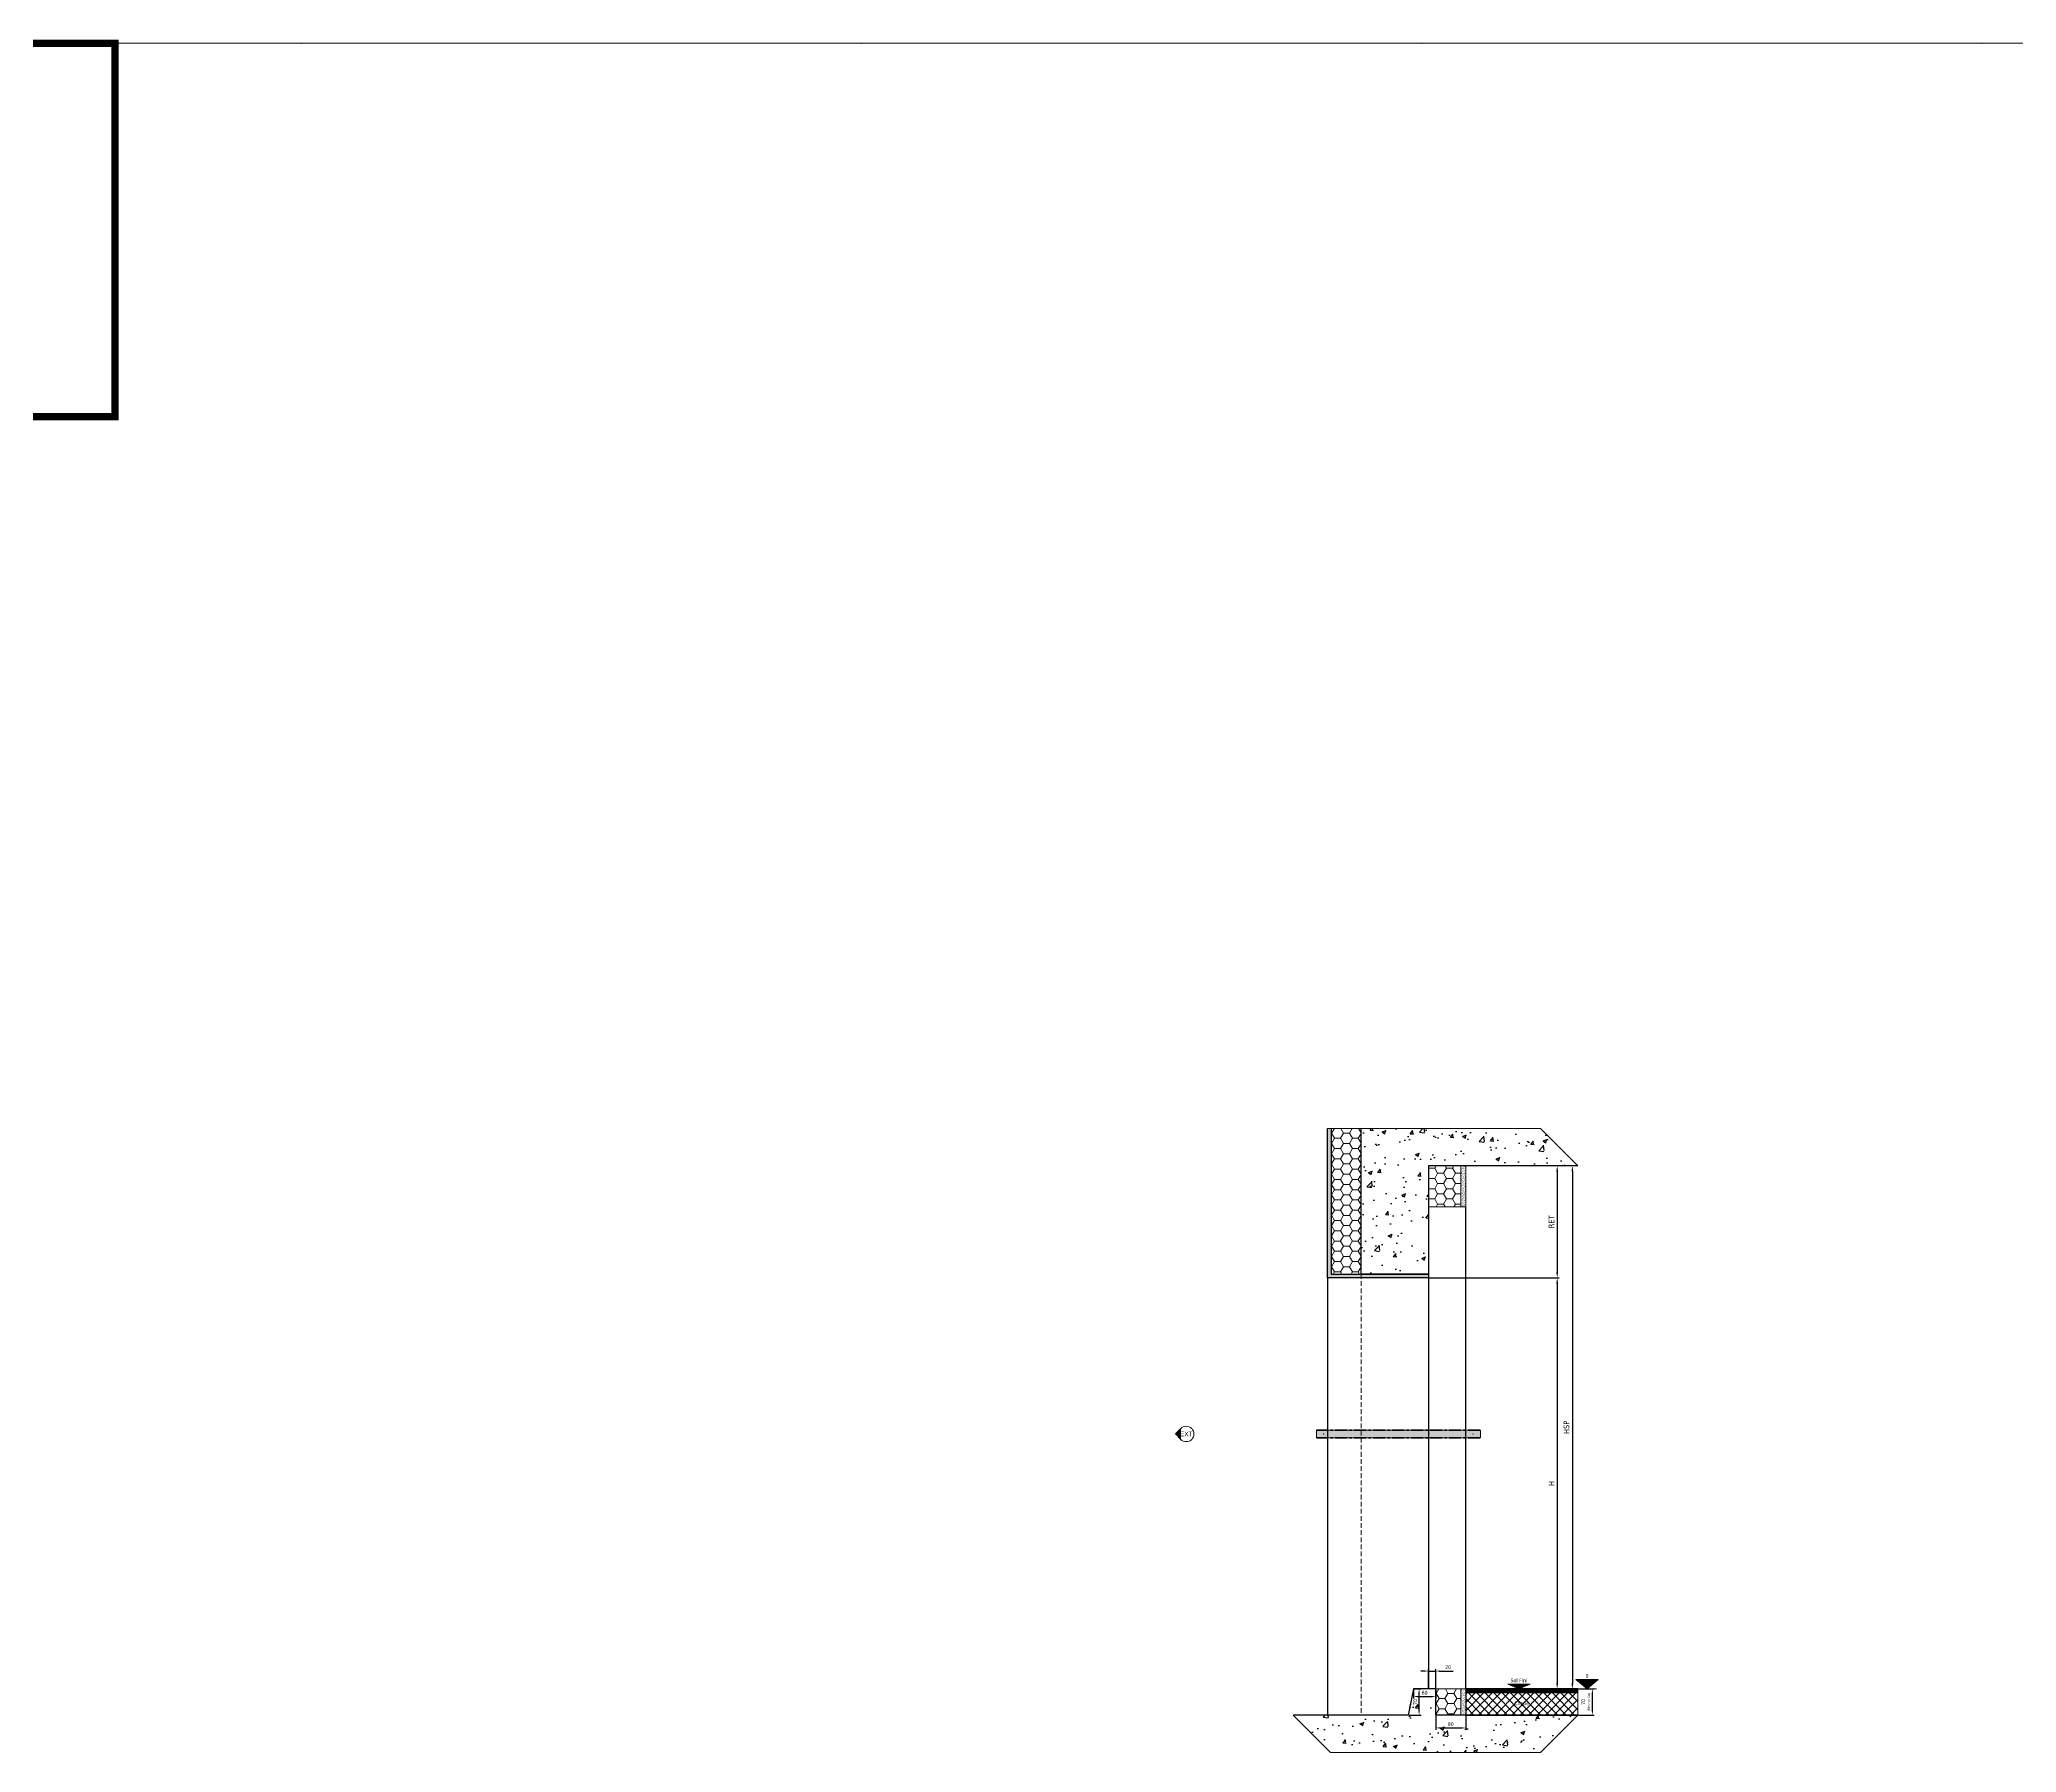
# Model space of a CAD drawing. Header units: millimetres. Extents: x -20000 to 230000, y -17405 to 25402.
# Drawn here: x 101298 to 106593, y 4924 to 9510 of the extents above; entities that cross this region are included whole.
import ezdxf
from ezdxf.enums import TextEntityAlignment as Align

# ---------------------------------------------------------------- set-up
doc = ezdxf.new("R2010")
doc.units = ezdxf.units.MM
doc.header["$PDMODE"] = 35
doc.header["$PDSIZE"] = 0.5
doc.linetypes.add('AXES', pattern=[50.8, 31.75, -6.35, 6.35, -6.35])
doc.linetypes.add('CACHE', pattern=[9.525, 6.35, -3.175])
doc.layers.get('0').update_dxf_attribs({"lineweight": 13})
doc.layers.get('Defpoints').update_dxf_attribs({"true_color": 0xc2a584})
for name, color, linetype, lineweight in [('0 - 1 (validé)', 3, 'Continuous', 13), ('1 - Axe', 1, 'AXES', 0), ('1 - BETON', 251, 'Continuous', 25), ('1 - Béton', 251, 'Continuous', 25), ('1 - Cotation', 32, 'Continuous', 13), ('1 - INTERROMPU', 253, 'CACHE', 13), ('1 - Isolant', 132, 'Continuous', 13), ('1 - Platre', 252, 'Continuous', 13), ('1 - Texte', 7, 'Continuous', 13), ('Texte', 7, 'Continuous', 13)]:
    doc.layers.add(name, color=color, linetype=linetype, lineweight=lineweight)
for name, color, linetype, lineweight, plot in [('0 - Invisible', 43, 'Continuous', 0, False), ('0 - Trame', 1, 'Continuous', 0, False), ('Non visible', 163, 'Continuous', 25, False)]:
    doc.layers.add(name, color=color, linetype=linetype, lineweight=lineweight, plot=plot)
doc.layers.add('1 - Cache', color=7, linetype='Continuous', lineweight=0, true_color=0xffffff)
doc.styles.get("Standard").update_dxf_attribs({"font": 'ARIALUNI.TTF'})
doc.styles.add('Texte Poralu', font='tahomabd.ttf')
doc.dimstyles.new('100 - 1000', dxfattribs={"dimtxt": 15, "dimasz": 15, "dimexe": 5, "dimexo": 2.5, "dimgap": 8, "dimtad": 1, "dimdec": 1, "dimtxsty": 'Texte Poralu', "dimcen": 10, "dimazin": 0, "dimtfac": 1, "dimtdec": 1, "dimtmove": 0, "dimatfit": 3, "dimfxl": 1, "dimarcsym": 0})
doc.dimstyles.new('30 - 1000', dxfattribs={"dimtxt": 10, "dimasz": 10, "dimexe": 5, "dimexo": 2.5, "dimgap": 5, "dimtad": 1, "dimdec": 1, "dimtxsty": 'Texte Poralu', "dimcen": 5, "dimazin": 0, "dimtfac": 1, "dimtdec": 1, "dimtmove": 0, "dimatfit": 3, "dimfxl": 1, "dimarcsym": 0})

# ---------------------------------------------------------------- blocks, each defined once
blk = doc.blocks.new('Cadre Coupe_Elev')
at = {"const_width": 20}
blk.add_lwpolyline([(500, 9500), (1500, 9500), (1500, 8500), (500, 8500)], close=True, dxfattribs=at)
for p in [(2000, 9500), (3500, 9500), (5000, 9500), (6500, 9500)]:
    blk.add_point(p)
at = {"layer": '0 - Trame'}
blk.add_lwpolyline([(500, 500), (9500, 500), (9500, 9500), (500, 9500)], close=True, dxfattribs=at)
at = {"layer": 'Defpoints'}
blk.add_point((5000, 5730), dxfattribs=at)
at = {"color": 7}
blk.add_attdef('REPERE_1', text='', height=300, dxfattribs=at).set_placement((1000, 9000), align=Align.MIDDLE_CENTER)
at = {"layer": '1 - Texte', "color": 7}
for tag, p in [('DEFINITION1', (5000, 1200)), ('DEFINITION2', (5000, 800))]:
    blk.add_attdef(tag, text='', height=250, dxfattribs=at).set_placement(p, align=Align.MIDDLE_CENTER)
at = {"layer": 'Non visible', "style": 'Texte Poralu'}
for p in [(5447.1, 4905.8), (5447.1, 4605.8)]:
    blk.add_attdef('REPERE_2', text='', height=35, dxfattribs=at).set_placement(p, align=Align.MIDDLE_LEFT)
blk = doc.blocks.new('*U533')
at = {"layer": '1 - Béton'}
h = blk.add_hatch(dxfattribs=at)
h.set_pattern_fill('ANSI31', color=256, scale=0.5, angle=135)
h.set_pattern_definition([(180, (200, -2e-12), (-3e-16, -1.5875), [])])
h.paths.add_polyline_path([(0, 60), (300, 60), (300, 70), (0, 70)])
h = blk.add_hatch(dxfattribs=at)
h.set_pattern_fill('ANSI37', color=256, scale=5)
h.set_pattern_definition([(45, (200, -2e-12), (-11.2253, 11.2253), []), (135, (200, -2e-12), (-11.2253, -11.2253), [])])
h.paths.add_polyline_path([(0, 0), (300, 0), (300, 60), (0, 60)])
h.paths.add_polyline_path([(125.9, 20.8), (174, 20.8), (174, 42.4), (125.9, 42.4)], flags=24)
at = {"layer": '0 - Invisible'}
for points in [[(0, 60), (300, 60), (300, 70), (0, 70), (0, 60)], [(0, 0), (300, 0), (300, 60), (0, 60), (0, 0)]]:
    blk.add_lwpolyline(points, dxfattribs=at)
at = {"layer": '1 - Béton'}
for points in [[(300, 70), (0, 70), (0, 60), (300, 60)], [(300, 60), (0, 60), (0, 0), (300, 0)]]:
    blk.add_lwpolyline(points, dxfattribs=at)
at = {"layer": 'Texte', "insert": (150, 30), "char_height": 10, "attachment_point": 5, "style": 'Texte Poralu'}
blk.add_mtext_dynamic_manual_height_columns('Chape', width=29.382, gutter_width=50, heights=[0], dxfattribs=at)
blk = doc.blocks.new('*U557')
at = {"layer": '1 - Isolant'}
h = blk.add_hatch(dxfattribs=at)
h.set_pattern_fill('HONEY', color=256, scale=5)
h.set_pattern_definition([(0, (-58617.141, -19307.493), (23.8125, 13.7481532), [15.875, -31.75]), (120, (-58617.141, -19307.493), (-23.8125, 13.7481533), [15.875, -31.75]), (60, (-58617.141, -19307.493), (5e-08, 27.4963065), [-31.75, 15.875])])
h.paths.add_polyline_path([(0, -70), (67, -70), (67, 0), (0, 0)])
at = {"layer": '1 - Platre'}
h = blk.add_hatch(dxfattribs=at)
h.set_pattern_fill('AR-SAND', color=256, scale=0.1)
h.set_pattern_definition([(37.5, (-58617.141, -19307.4927), (-0.16000313, 4.89413237), [0, -3.8608, 0, -4.318, 0, -4.1275]), (7.5, (-58617.141, -19307.4927), (4.4952328, 7.168251), [0, -2.0828, 0, -3.4798, 0, -1.3335]), (327.5, (-58620.265, -19307.4927), (7.9099237, 0.01437185), [0, -1.27, 0, -4.572, 0, -5.969]), (317.5, (-58620.265, -19307.4927), (7.6355645, 2.2292932), [0, -0.635, 0, -2.9972, 0, -3.429])])
h.paths.add_polyline_path([(80, -70), (80, 0), (67, 0), (67, -70)])
at = {"layer": '0 - Invisible'}
for points in [[(0, -70), (67, -70)], [(67, -70), (80, -70)]]:
    blk.add_lwpolyline(points, dxfattribs=at)
at = {"layer": '1 - Isolant'}
blk.add_lwpolyline([(67, -70), (67, 0), (0, 0), (0, -70)], dxfattribs=at)
at = {"layer": '1 - Platre'}
blk.add_lwpolyline([(80, -70), (80, 0), (67, 0), (67, -70)], dxfattribs=at)
blk = doc.blocks.new('*U556')
at = {"layer": '1 - BETON'}
h = blk.add_hatch(dxfattribs=at)
h.set_pattern_fill('CONCRETE', color=256, scale=15, style=0, pattern_type=2)
h.set_pattern_definition([(50, (124, 230), (107.589, -9.413), [11.25, -123.75]), (355, (124, 230), (-20.813, 112.829), [9, -99]), (100.451, (132.97, 229.22), (86.776, 103.416), [9.561, -105.171]), (46.184, (124, 260), (160.086, -24.828), [16.875, -185.625]), (96.636, (137.34, 257.93), (140.2, 146.118), [14.34, -157.757]), (351.184, (124, 260), (140.2, 146.118), [13.5, -148.5]), (21, (139, 252.5), (89.536, -60.393), [11.25, -123.75]), (326, (139, 252.5), (36.497, 108.773), [9, -99]), (71.451, (146.46, 247.47), (126.033, 48.38), [9.561, -105.171]), (37.5, (124, 230), (1.824, 49.934), [0, -97.8, 0, -100.5, 0, -99.375]), (7.5, (124, 230), (39.4604, 59.1618), [0, -57.3, 0, -95.55, 0, -37.875]), (327.5, (90.55, 230), (80.0734, -3.3832), [0, -37.5, 0, -117, 0, -155.25]), (317.5, (75.55, 230), (87.478, 15.016), [0, -48.75, 0, -77.7, 0, -110.25])])
h.paths.add_polyline_path([(380, -70), (280, -170), (-282, -170), (-382, -70), (-74, -70), (-60, 0), (0, 0), (0, -70)])
at = {"layer": '0 - Invisible'}
blk.add_lwpolyline([(380, -70), (280, -170), (-282, -170), (-382, -70)], dxfattribs=at)
at = {"layer": '1 - BETON'}
blk.add_lwpolyline([(380, -70), (0, -70), (0, 0), (-60, 0), (-74, -70), (-382, -70)], dxfattribs=at)
blk = doc.blocks.new('*D1461')
at = {"layer": '1 - Cotation', "color": 0, "lineweight": -2, "transparency": 16777216}
for p, q in [((105037.5, 5021.2), (105037.5, 4984.2)), ((105047.5, 4989.2), (105107.5, 4989.2)), ((105117.5, 5021.2), (105117.5, 4984.2))]:
    blk.add_line(p, q, dxfattribs=at)
at = {"layer": '1 - Cotation', "color": 0, "transparency": 16777216}
for points in [[(105047.5, 4990.8), (105047.5, 4987.5), (105037.5, 4989.2)], [(105107.5, 4990.8), (105107.5, 4987.5), (105117.5, 4989.2)]]:
    blk.add_solid(points, dxfattribs=at)
at = {"layer": 'Defpoints', "color": 0, "transparency": 16777216}
for p in [(105037.5, 5023.7), (105117.5, 5023.7), (105117.5, 4989.2)]:
    blk.add_point(p, dxfattribs=at)
at = {"layer": '1 - Cotation', "color": 0, "transparency": 16777216, "insert": (105077.5, 4999.4), "char_height": 10, "attachment_point": 5, "style": 'Texte Poralu'}
blk.add_mtext('80', dxfattribs=at)
blk = doc.blocks.new('*U199')
blk.add_hatch(color=256).paths.add_polyline_path([(25, 0), (55, 25), (-5, 25)])
blk.add_line((0, 0), (50, 0))
blk.add_lwpolyline([(25, 0), (55, 25), (-5, 25), (25, 0)])
at = {"style": 'Texte Poralu'}
blk.add_attdef('HAUTEUR', text='', height=10, dxfattribs=at).set_placement((25, 35), align=Align.MIDDLE_CENTER)
blk = doc.blocks.new('*U200')
blk.add_hatch(color=256).paths.add_polyline_path([(0, 0), (30, 12.5), (-30, 12.5)])
blk.add_lwpolyline([(0, 0), (30, 12.5), (-30, 12.5), (0, 0)])
at = {"layer": 'Texte', "insert": (0, 17.5), "char_height": 10, "attachment_point": 8, "style": 'Texte Poralu'}
blk.add_mtext('Sol Fini', dxfattribs=at)
blk = doc.blocks.new('*D1462')
at = {"color": 0, "lineweight": -2, "transparency": 16777216}
for p, q in [((105420, 5093.7), (105461.8, 5093.7)), ((105456.8, 5033.7), (105456.8, 5083.7)), ((105420, 5023.7), (105461.8, 5023.7))]:
    blk.add_line(p, q, dxfattribs=at)
at = {"color": 0, "transparency": 16777216}
for points in [[(105455.2, 5083.7), (105458.5, 5083.7), (105456.8, 5093.7)], [(105455.2, 5033.7), (105458.5, 5033.7), (105456.8, 5023.7)]]:
    blk.add_solid(points, dxfattribs=at)
at = {"layer": 'Defpoints', "color": 0, "transparency": 16777216}
for p in [(105417.5, 5093.7), (105456.8, 5093.7), (105417.5, 5023.7)]:
    blk.add_point(p, dxfattribs=at)
at = {"color": 0, "transparency": 16777216, "insert": (105439.2, 5058.7), "char_height": 10, "attachment_point": 5, "rotation": 90, "style": 'Texte Poralu'}
blk.add_mtext('70 \\P{\\H0.6x;(Réserve Sol)}', dxfattribs=at)
blk = doc.blocks.new('*D1478')
at = {"layer": '1 - Cotation', "color": 0, "lineweight": -2, "transparency": 16777216}
for p, q in [((104977.5, 5091.2), (104977.5, 5068.2)), ((105037.5, 5091.2), (105037.5, 5068.2)), ((104987.5, 5073.2), (105027.5, 5073.2))]:
    blk.add_line(p, q, dxfattribs=at)
at = {"layer": '1 - Cotation', "color": 0, "transparency": 16777216}
for points in [[(104987.5, 5074.8), (104987.5, 5071.5), (104977.5, 5073.2)], [(105027.5, 5074.8), (105027.5, 5071.5), (105037.5, 5073.2)]]:
    blk.add_solid(points, dxfattribs=at)
at = {"layer": 'Defpoints', "color": 0, "transparency": 16777216}
for p in [(104977.5, 5093.7), (105037.5, 5093.7), (105037.5, 5073.2)]:
    blk.add_point(p, dxfattribs=at)
at = {"layer": '1 - Cotation', "color": 0, "transparency": 16777216, "insert": (105007.5, 5083.4), "char_height": 10, "attachment_point": 5, "style": 'Texte Poralu'}
blk.add_mtext('60', dxfattribs=at)
blk = doc.blocks.new('*U473')
at = {"layer": '1 - Isolant'}
h = blk.add_hatch(dxfattribs=at)
h.set_pattern_fill('HONEY', color=256, scale=5)
h.set_pattern_definition([(0, (-58597.141, -19397.493), (23.8125, 13.7481532), [15.875, -31.75]), (120, (-58597.141, -19397.493), (-23.8125, 13.7481533), [15.875, -31.75]), (60, (-58597.141, -19397.493), (5e-08, 27.4963065), [-31.75, 15.875])])
h.paths.add_polyline_path([(0, -300), (87, -300), (87, -190), (0, -190)])
at = {"layer": '1 - Platre'}
h = blk.add_hatch(dxfattribs=at)
h.set_pattern_fill('AR-SAND', color=256, scale=0.1)
h.set_pattern_definition([(37.5, (-58597.141, -19397.4927), (-0.16000313, 4.89413237), [0, -3.8608, 0, -4.318, 0, -4.1275]), (7.5, (-58597.141, -19397.4927), (4.4952328, 7.168251), [0, -2.0828, 0, -3.4798, 0, -1.3335]), (327.5, (-58600.265, -19397.4927), (7.9099237, 0.01437185), [0, -1.27, 0, -4.572, 0, -5.969]), (317.5, (-58600.265, -19397.4927), (7.6355645, 2.2292932), [0, -0.635, 0, -2.9972, 0, -3.429])])
h.paths.add_polyline_path([(100, -300), (100, -190), (87, -190), (87, -300)])
at = {"layer": '0 - Invisible'}
for points in [[(0, -300), (87, -300)], [(87, -300), (100, -300)]]:
    blk.add_lwpolyline(points, dxfattribs=at)
at = {"layer": '1 - Isolant'}
blk.add_lwpolyline([(87, -300), (87, -190), (0, -190), (0, -300)], dxfattribs=at)
at = {"layer": '1 - Platre'}
blk.add_lwpolyline([(100, -300), (100, -190), (87, -190), (87, -300)], dxfattribs=at)
blk = doc.blocks.new('*U762')
at = {"layer": '1 - Isolant'}
h = blk.add_hatch(dxfattribs=at)
h.set_pattern_fill('HONEY', color=256, scale=5, style=0)
h.set_pattern_definition([(0, (-80, 230), (23.8125, 13.74815), [15.875, -31.75]), (120, (-80, 230), (-23.8125, 13.74815), [15.875, -31.75]), (60, (-80, 230), (5e-08, 27.4963), [-31.75, 15.875])])
h.paths.add_polyline_path([(-80, 390), (0, 390), (0, 0), (-80, 0)])
at = {"layer": '0 - Invisible'}
blk.add_lwpolyline([(-80, 390), (0, 390)], dxfattribs=at)
at = {"layer": '1 - Isolant'}
blk.add_lwpolyline([(0, 390), (0, 0), (0, 0), (0, 0), (-80, 0), (-80, 390)], dxfattribs=at)
blk = doc.blocks.new('*D1463')
at = {"layer": '1 - Cotation', "color": 0, "lineweight": -2, "transparency": 16777216}
for p, q in [((105020, 6194.3), (105367.5, 6194.3)), ((105362.5, 6179.3), (105362.5, 5108.7)), ((105415, 5093.7), (105357.5, 5093.7))]:
    blk.add_line(p, q, dxfattribs=at)
at = {"layer": '1 - Cotation', "color": 0, "transparency": 16777216}
for points in [[(105360, 6179.3), (105365, 6179.3), (105362.5, 6194.3)], [(105360, 5108.7), (105365, 5108.7), (105362.5, 5093.7)]]:
    blk.add_solid(points, dxfattribs=at)
at = {"layer": 'Defpoints', "color": 0, "transparency": 16777216}
for p in [(105017.5, 6194.3), (105362.5, 5093.7), (105417.5, 5093.7)]:
    blk.add_point(p, dxfattribs=at)
at = {"layer": '1 - Cotation', "color": 0, "transparency": 16777216, "insert": (105347, 5644), "char_height": 15, "attachment_point": 5, "rotation": 90, "style": 'Texte Poralu'}
blk.add_mtext('H', dxfattribs=at)
blk = doc.blocks.new('*D1464')
at = {"layer": '1 - Cotation', "color": 0, "lineweight": -2, "transparency": 16777216}
for p, q in [((105415, 6494.3), (105398.2, 6494.3)), ((105403.2, 6479.3), (105403.2, 5108.7)), ((105415, 5093.7), (105398.2, 5093.7))]:
    blk.add_line(p, q, dxfattribs=at)
at = {"layer": '1 - Cotation', "color": 0, "transparency": 16777216}
for points in [[(105400.7, 6479.3), (105405.7, 6479.3), (105403.2, 6494.3)], [(105400.7, 5108.7), (105405.7, 5108.7), (105403.2, 5093.7)]]:
    blk.add_solid(points, dxfattribs=at)
at = {"layer": 'Defpoints', "color": 0, "transparency": 16777216}
for p in [(105417.5, 6494.3), (105403.2, 5093.7), (105417.5, 5093.7)]:
    blk.add_point(p, dxfattribs=at)
at = {"layer": '1 - Cotation', "color": 0, "transparency": 16777216, "insert": (105387.4, 5794), "char_height": 15, "attachment_point": 5, "rotation": 90, "style": 'Texte Poralu'}
blk.add_mtext('HSP', dxfattribs=at)
blk = doc.blocks.new('*U925')
at = {"layer": '1 - BETON'}
h = blk.add_hatch(dxfattribs=at)
h.set_pattern_fill('CONCRETE', color=256, scale=15, style=0, pattern_type=2)
h.set_pattern_definition([(50, (120, -10), (107.589, -9.413), [11.25, -123.75]), (355, (120, -10), (-20.813, 112.83), [9, -99]), (100.451, (128.97, -10.78), (86.776, 103.416), [9.561, -105.171]), (46.184, (120, 20), (160.086, -24.828), [16.875, -185.625]), (96.636, (133.34, 17.93), (140.2, 146.12), [14.34, -157.757]), (351.184, (120, 20), (140.2, 146.12), [13.5, -148.5]), (21, (135, 12.5), (89.536, -60.393), [11.25, -123.75]), (326, (135, 12.5), (36.497, 108.773), [9, -99]), (71.451, (142.46, 7.47), (126.033, 48.38), [9.561, -105.171]), (37.5, (120, -10), (1.824, 49.934), [0, -97.8, 0, -100.5, 0, -99.375]), (7.5, (120, -10), (39.4604, 59.162), [0, -57.3, 0, -95.55, 0, -37.875]), (327.5, (86.55, -10), (80.0734, -3.3832), [0, -37.5, 0, -117, 0, -155.25]), (317.5, (71.55, -10), (87.478, 15.016), [0, -48.75, 0, -77.7, 0, -110.25])])
h.paths.add_polyline_path([(400, 290), (300, 390), (-180, 390), (-180, 0), (0, 0), (0, 290)])
at = {"layer": '0 - Invisible'}
blk.add_lwpolyline([(400, 290), (300, 390), (-180, 390)], dxfattribs=at)
at = {"layer": '1 - BETON'}
blk.add_lwpolyline([(400, 290), (0, 290), (0, 0), (-180, 0), (-180, 390)], dxfattribs=at)
blk = doc.blocks.new('*U198')
h = blk.add_hatch(color=256)
edge = h.paths.add_edge_path()
edge.add_line((-29.2, 0), (-14.6, -14.6))
edge.add_arc((0, 0), 20.6, 180, 225, ccw=False)
edge.add_arc((0, 0), 20.6, 135, 180, ccw=False)
edge.add_line((-14.6, 14.6), (-29.2, 0))
for p, q in [((-14.6, 14.6), (-29.2, 0)), ((-29.2, 0), (-14.6, -14.6))]:
    blk.add_line(p, q)
blk.add_circle((0, 0), 20.6)
at = {"insert": (0, 0), "char_height": 12.5, "attachment_point": 5}
blk.add_mtext('EXT', dxfattribs=at)
blk = doc.blocks.new('*D1465')
at = {"layer": '1 - Cotation', "color": 0, "lineweight": -2, "transparency": 16777216}
for p, q in [((105415, 6494.3), (105357.5, 6494.3)), ((105362.5, 6479.3), (105362.5, 6209.3)), ((105020, 6194.3), (105367.5, 6194.3))]:
    blk.add_line(p, q, dxfattribs=at)
at = {"layer": '1 - Cotation', "color": 0, "transparency": 16777216}
for points in [[(105360, 6479.3), (105365, 6479.3), (105362.5, 6494.3)], [(105360, 6209.3), (105365, 6209.3), (105362.5, 6194.3)]]:
    blk.add_solid(points, dxfattribs=at)
at = {"layer": 'Defpoints', "color": 0, "transparency": 16777216}
for p in [(105417.5, 6494.3), (105017.5, 6194.3), (105362.5, 6194.3)]:
    blk.add_point(p, dxfattribs=at)
at = {"layer": '1 - Cotation', "color": 0, "transparency": 16777216, "insert": (105347, 6344.3), "char_height": 15, "attachment_point": 5, "rotation": 90, "style": 'Texte Poralu'}
blk.add_mtext('RET', dxfattribs=at)
blk = doc.blocks.new('*U439')
at = {"layer": '1 - Cache'}
blk.add_hatch(color=256, dxfattribs=at).paths.add_polyline_path([(-20, -10), (420, -10), (420, 10), (-20, 10)])
at = {"layer": '0 - Invisible'}
blk.add_lwpolyline([(-20, -10), (420, -10), (420, 10), (-20, 10)], close=True, dxfattribs=at)
for p in [(0, 0), (400, 0)]:
    blk.add_point(p, dxfattribs=at)
at = {"layer": '1 - Axe', "lineweight": 50}
for p, q in [((-20, 10), (420, 10)), ((-20, -10), (420, -10))]:
    blk.add_line(p, q, dxfattribs=at)
blk = doc.blocks.new('*D1479')
at = {"layer": '1 - Cotation', "color": 0, "lineweight": -2, "transparency": 16777216}
for p, q in [((104980, 5093.7), (104997.8, 5093.7)), ((104992.8, 5033.7), (104992.8, 5083.7)), ((104966, 5023.7), (104997.8, 5023.7))]:
    blk.add_line(p, q, dxfattribs=at)
at = {"layer": '1 - Cotation', "color": 0, "transparency": 16777216}
for points in [[(104991.1, 5083.7), (104994.4, 5083.7), (104992.8, 5093.7)], [(104991.1, 5033.7), (104994.4, 5033.7), (104992.8, 5023.7)]]:
    blk.add_solid(points, dxfattribs=at)
at = {"layer": 'Defpoints', "color": 0, "transparency": 16777216}
for p in [(104977.5, 5093.7), (104992.8, 5093.7), (104963.5, 5023.7)]:
    blk.add_point(p, dxfattribs=at)
at = {"layer": '1 - Cotation', "color": 0, "transparency": 16777216, "insert": (104982.6, 5058.7), "char_height": 10, "attachment_point": 5, "rotation": 90, "style": 'Texte Poralu'}
blk.add_mtext('70', dxfattribs=at)
blk = doc.blocks.new('*U494')
at = {"layer": '1 - BETON'}
h = blk.add_hatch(dxfattribs=at)
h.set_pattern_fill('AR-SAND', color=256, scale=0.1)
h.set_pattern_definition([(37.5, (-190, -60), (-0.160003, 4.89413), [0, -3.8608, 0, -4.318, 0, -4.1275]), (7.5, (-190, -60), (4.49523, 7.16825), [0, -2.0828, 0, -3.4798, 0, -1.3335]), (327.5, (-193.124, -60), (7.909924, 0.01437), [0, -1.27, 0, -4.572, 0, -5.969]), (317.5, (-193.124, -60), (7.63556, 2.2293), [0, -0.635, 0, -2.9972, 0, -3.429])])
h.paths.add_polyline_path([(-390, 10), (-390, 0), (0, 0), (0, -260), (10, -260), (10, 10)])
at = {"layer": '0 - Invisible'}
blk.add_lwpolyline([(-390, 10), (-390, 0)], dxfattribs=at)
at = {"layer": '1 - BETON'}
blk.add_lwpolyline([(-390, 0), (0, 0), (0, -260), (10, -260), (10, 10), (-390, 10)], dxfattribs=at)
blk = doc.blocks.new('*D1481')
at = {"layer": '1 - Cotation', "color": 0, "lineweight": -2, "transparency": 16777216}
for p, q in [((105007.5, 5141.4), (104997.5, 5141.4)), ((105017.5, 5096.2), (105017.5, 5146.4)), ((105017.5, 5141.4), (105037.5, 5141.4)), ((105037.5, 5096.2), (105037.5, 5146.4)), ((105047.5, 5141.4), (105083.5, 5141.4))]:
    blk.add_line(p, q, dxfattribs=at)
at = {"layer": '1 - Cotation', "color": 0, "transparency": 16777216}
for points in [[(105007.5, 5143.1), (105007.5, 5139.8), (105017.5, 5141.4)], [(105047.5, 5143.1), (105047.5, 5139.8), (105037.5, 5141.4)]]:
    blk.add_solid(points, dxfattribs=at)
at = {"layer": 'Defpoints', "color": 0, "transparency": 16777216}
for p in [(105037.5, 5141.4), (105017.5, 5093.7), (105037.5, 5093.7)]:
    blk.add_point(p, dxfattribs=at)
at = {"layer": '1 - Cotation', "color": 0, "transparency": 16777216, "insert": (105070.5, 5151.6), "char_height": 10, "attachment_point": 5, "style": 'Texte Poralu'}
blk.add_mtext('20', dxfattribs=at)

msp = doc.modelspace()

# ---------------------------------------------------------------- linework, layer by layer
at = {"layer": '1 - BETON', "ltscale": 2}
msp.add_line((105117.5, 5093.73), (105117.5, 6384.33), dxfattribs=at)
at = {"layer": '1 - BETON'}
msp.add_line((104747.5, 6194.33), (104747.5, 5023.73), dxfattribs=at)
at = {"layer": '1 - BETON', "ltscale": 2}
msp.add_lwpolyline([(105017.5, 6204.33), (105017.5, 5093.73), (105017.5, 5093.73)], dxfattribs=at)
at = {"layer": '1 - INTERROMPU', "ltscale": 2}
msp.add_line((104837.5, 6204.33), (104837.5, 5023.73), dxfattribs=at)

# ---------------------------------------------------------------- block references
at = {"xscale": -1}
for name, p, rotation in [('*U494', (104757.5, 6204.33), 90.0000000000005), ('*U473', (105017.5, 6194.33), 180)]:
    msp.add_blockref(name, p, dxfattribs=dict(at, rotation=rotation))
for name, p in [('*U762', (104837.5, 6204.33)), ('*U925', (105017.5, 6204.33)), ('*U198', (104369.17, 5776.29)), ('*U439', (104737.5, 5776.28)), ('*U556', (105037.5, 5093.73)), ('*U557', (105037.5, 5093.73)), ('*U533', (105117.5, 5023.73))]:
    msp.add_blockref(name, p)
at = {"layer": '0 - 1 (validé)'}
msp.add_blockref('Cadre Coupe_Elev', (100000, 0), dxfattribs=at)
at = {"layer": 'Texte'}
msp.add_blockref('*U200', (105260, 5093.73), dxfattribs=at)
msp.add_blockref('*U199', (105417.5, 5093.73), dxfattribs=at).add_auto_attribs({'HAUTEUR': '0'})

# ---------------------------------------------------------------- dimensions: what is measured, and where the dimension line sits
dim = msp.add_linear_dim(base=(105456.83, 5093.73), p1=(105417.5, 5023.73), p2=(105417.5, 5093.73), angle=90, text='<> \\P{\\H0.6x;(Réserve Sol)}', dimstyle='30 - 1000')
dim.commit()
dim.dimension.update_dxf_attribs({"geometry": '*D1462', "text_midpoint": (105439.19, 5058.73)})
at = {"layer": '1 - Cotation'}
for base, p1, p2, angle, text, picture, middle in [((105362.5, 6194.33), (105417.5, 6494.33), (105017.5, 6194.33), 270, 'RET', '*D1465', (105347, 6344.33)), ((105403.17, 5093.73), (105417.5, 6494.33), (105417.5, 5093.73), 90, 'HSP', '*D1464', (105387.4, 5794.03)), ((105362.5, 5093.73), (105017.5, 6194.33), (105417.5, 5093.73), 90, 'H', '*D1463', (105347, 5644.03))]:
    dim = msp.add_linear_dim(base=base, p1=p1, p2=p2, angle=angle, text=text, dimstyle='100 - 1000', dxfattribs=at)
    dim.commit()
    dim.dimension.update_dxf_attribs({"geometry": picture, "text_midpoint": middle})
for base, p1, p2, picture, middle in [((105037.5, 5141.42), (105017.5, 5093.73), (105037.5, 5093.73), '*D1481', (105070.49, 5151.62)), ((105037.5, 5073.16), (104977.5, 5093.73), (105037.5, 5093.73), '*D1478', (105007.5, 5083.36)), ((105117.5, 4989.16), (105037.5, 5023.73), (105117.5, 5023.73), '*D1461', (105077.5, 4999.39))]:
    dim = msp.add_linear_dim(base=base, p1=p1, p2=p2, dimstyle='30 - 1000', dxfattribs=at)
    dim.commit()
    dim.dimension.update_dxf_attribs({"geometry": picture, "text_midpoint": middle})
dim = msp.add_linear_dim(base=(104992.76, 5093.73), p1=(104963.5, 5023.73), p2=(104977.5, 5093.73), angle=90, dimstyle='30 - 1000', dxfattribs=at)
dim.commit()
dim.dimension.update_dxf_attribs({"geometry": '*D1479', "text_midpoint": (104982.56, 5058.73)})

doc.saveas('drawing.dxf')
